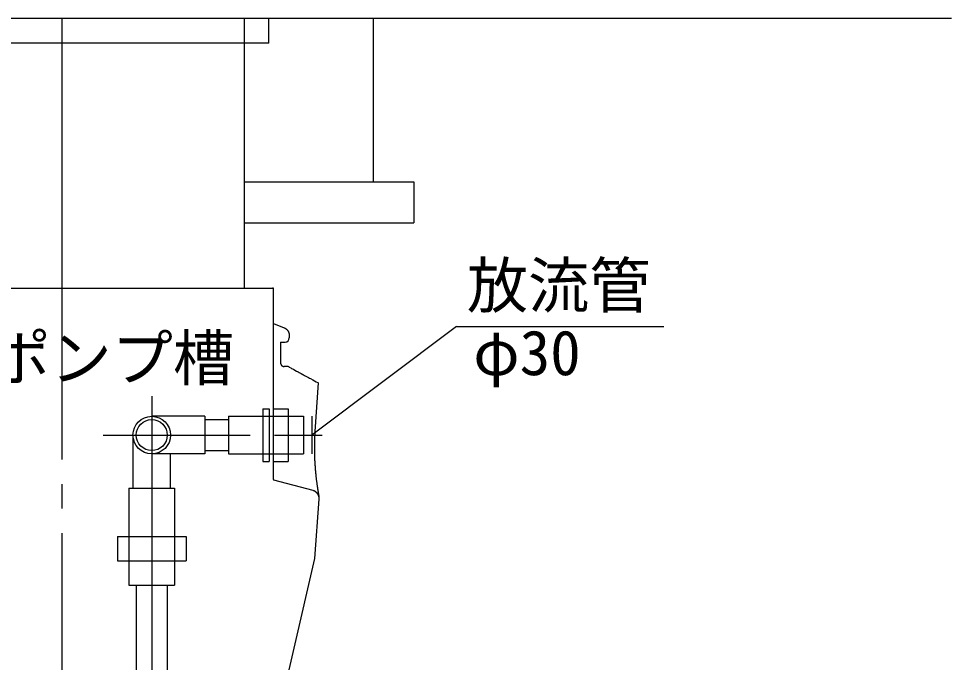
# Model space of a CAD drawing. Units: millimetres, scale not verified. Extents: x -8093 to 8093, y -5792 to 5792.
# Drawn here: x -4464 to -3321, y -2305 to -1517 of the extents above; entities that cross this region are included whole.
import ezdxf
from ezdxf.enums import TextEntityAlignment as Align

# ---------------------------------------------------------------- set-up
doc = ezdxf.new("R2010")
doc.units = ezdxf.units.MM
doc.header["$LTSCALE"] = 30
doc.linetypes.add('LONG_CHAIN', pattern=[21, 18, -1, 1, -1])
doc.linetypes.add('LONG_DASHED1', pattern=[7, 6, -1])
doc.layers.add('0-1_00クル-フ-0躯体', color=3, linetype='Continuous', lineweight=25)
doc.layers.add('0-3_00クル-フ-1機器', color=5, linetype='Continuous', lineweight=25)
doc.styles.add('ＭＳ ゴシック', font='')
doc.styles.get('ＭＳ ゴシック').set_extended_font_data('MS Gothic')

msp = doc.modelspace()

# ---------------------------------------------------------------- linework, layer by layer
at = {"layer": '0-1_00クル-フ-0躯体', "linetype": 'LONG_CHAIN'}
for p, q in [((-4411.13, -1516.58), (-4411.13, -2769.64)), ((-4301.13, -1979), (-4301.13, -2638.52))]:
    msp.add_line(p, q, dxfattribs=at)
at = {"layer": '0-1_00クル-フ-0躯体'}
for p, q in [((-4669.13, -1846.58), (-4153.13, -1846.58)), ((-4143.46, -1912.58), (-4137.71, -1912.58)), ((-4135.34, -1942.58), (-4138.97, -1942.58)), ((-4165.13, -1994.38), (-4165.13, -2058.78)), ((-4152.13, -1994.38), (-4134.13, -1994.38)), ((-4134.13, -1994.38), (-4134.13, -2058.78)), ((-4236.13, -2003.58), (-4301.13, -2003.58)), ((-4236.13, -2003.58), (-4236.13, -2049.58)), ((-4236.13, -2007.58), (-4207.13, -2007.58)), ((-4207.13, -2003.58), (-4115.13, -2003.58)), ((-4207.13, -2003.58), (-4207.13, -2049.58)), ((-4152.13, -2080.81), (-4152.13, -2003.08)), ((-4115.13, -2003.58), (-4115.13, -2049.58)), ((-4105.13, -2003.58), (-4105.13, -2049.58)), ((-4324.13, -2026.58), (-4324.13, -2091.58)), ((-4236.13, -2049.58), (-4301.13, -2049.58)), ((-4278.13, -2091.58), (-4278.13, -2049.58)), ((-4236.13, -2045.58), (-4207.13, -2045.58)), ((-4207.13, -2049.58), (-4115.13, -2049.58)), ((-4165.13, -2058.78), (-4157.13, -2058.78)), ((-4152.13, -2058.78), (-4134.13, -2058.78)), ((-4329.13, -2091.58), (-4329.13, -2210.58)), ((-4343.13, -2150.58), (-4343.13, -2180.58)), ((-4343.13, -2180.58), (-4259.13, -2180.58)), ((-4329.13, -2210.58), (-4273.13, -2210.58)), ((-4320.13, -2210.58), (-4320.13, -2526.58)), ((-4282.13, -2210.58), (-4282.13, -2526.58))]:
    msp.add_line(p, q, dxfattribs=at)
at = {"layer": '0-1_00クル-フ-0躯体', "color": 4}
for q in [(-4105.13, -2026.58), (-3673.88, -1893.62)]:
    msp.add_line((-3927.81, -1893.62), q, dxfattribs=at)
at = {"layer": '0-1_00クル-フ-0躯体', "linetype": 'LONG_DASHED1'}
msp.add_line((-4360.59, -2026.58), (-4092.44, -2026.58), dxfattribs=at)
at = {"layer": '0-1_00クル-フ-0躯体'}
for points in [[(-4152.13, -2003.08), (-4152.13, -1846.58), (-4153.13, -1846.58)], [(-4152.13, -1889.73), (-4138.77, -1895.16), (-4138.71, -1895.18), (-4138.65, -1895.21), (-4138.58, -1895.24), (-4138.51, -1895.27), (-4138.42, -1895.31), (-4138.34, -1895.34), (-4138.25, -1895.38), (-4138.16, -1895.43), (-4138.07, -1895.47), (-4137.98, -1895.52), (-4137.89, -1895.57), (-4137.79, -1895.62), (-4137.69, -1895.68), (-4137.58, -1895.74), (-4137.47, -1895.82), (-4137.35, -1895.89), (-4137.22, -1895.98), (-4137.09, -1896.08), (-4136.95, -1896.17), (-4136.81, -1896.28), (-4136.67, -1896.38), (-4136.53, -1896.48), (-4136.4, -1896.58), (-4136.28, -1896.68), (-4136.17, -1896.77), (-4136.07, -1896.85), (-4135.97, -1896.93), (-4135.88, -1897.02), (-4135.79, -1897.1), (-4135.7, -1897.19), (-4135.61, -1897.29), (-4135.51, -1897.39), (-4135.41, -1897.51), (-4135.3, -1897.63), (-4135.19, -1897.76), (-4135.08, -1897.89), (-4134.97, -1898.02), (-4134.86, -1898.15)], [(-4134.86, -1898.15), (-4134.76, -1898.28), (-4134.66, -1898.4), (-4134.57, -1898.52), (-4134.5, -1898.62), (-4134.42, -1898.73), (-4134.35, -1898.83), (-4134.28, -1898.94), (-4134.22, -1899.05), (-4134.15, -1899.16), (-4134.08, -1899.29), (-4134.01, -1899.42), (-4133.93, -1899.56), (-4133.86, -1899.71), (-4133.78, -1899.87), (-4133.7, -1900.02), (-4133.63, -1900.17), (-4133.56, -1900.32), (-4133.5, -1900.46), (-4133.44, -1900.59), (-4133.39, -1900.71), (-4133.34, -1900.83), (-4133.3, -1900.94), (-4133.26, -1901.06), (-4133.22, -1901.18), (-4133.18, -1901.31), (-4133.14, -1901.44), (-4133.1, -1901.59), (-4133.06, -1901.74), (-4133.02, -1901.91), (-4132.98, -1902.07), (-4132.94, -1902.24), (-4132.91, -1902.4), (-4132.87, -1902.56), (-4132.84, -1902.71), (-4132.82, -1902.85), (-4132.79, -1902.98), (-4132.78, -1903.1), (-4132.76, -1903.21), (-4132.75, -1903.32)], [(-4132.75, -1903.32), (-4132.74, -1903.42), (-4132.73, -1903.52), (-4132.72, -1903.62), (-4132.72, -1903.71), (-4132.71, -1903.81), (-4132.71, -1903.9), (-4132.71, -1903.99), (-4132.71, -1904.07), (-4132.71, -1904.15), (-4132.71, -1904.21), (-4132.71, -1904.4), (-4132.71, -1907.58)], [(-4143.46, -1912.58), (-4143.46, -1937.58), (-4143.46, -1937.66), (-4143.46, -1937.69), (-4143.46, -1937.73), (-4143.46, -1937.78), (-4143.46, -1937.83), (-4143.46, -1937.88), (-4143.46, -1937.94), (-4143.46, -1938), (-4143.45, -1938.05), (-4143.45, -1938.11), (-4143.44, -1938.17), (-4143.44, -1938.24), (-4143.43, -1938.3), (-4143.42, -1938.37), (-4143.4, -1938.44), (-4143.39, -1938.52), (-4143.37, -1938.6), (-4143.35, -1938.69), (-4143.33, -1938.79), (-4143.3, -1938.89), (-4143.28, -1938.98), (-4143.25, -1939.08), (-4143.23, -1939.18), (-4143.2, -1939.27), (-4143.17, -1939.36), (-4143.15, -1939.44), (-4143.12, -1939.52), (-4143.1, -1939.59), (-4143.07, -1939.65), (-4143.04, -1939.72), (-4143.01, -1939.79), (-4142.97, -1939.86), (-4142.94, -1939.93), (-4142.89, -1940.01), (-4142.85, -1940.1), (-4142.8, -1940.19), (-4142.75, -1940.27), (-4142.7, -1940.36)], [(-4142.7, -1940.36), (-4142.65, -1940.45), (-4142.6, -1940.53), (-4142.55, -1940.61), (-4142.5, -1940.68), (-4142.46, -1940.74), (-4142.42, -1940.8), (-4142.37, -1940.86), (-4142.32, -1940.92), (-4142.28, -1940.98), (-4142.22, -1941.03), (-4142.17, -1941.1), (-4142.1, -1941.16), (-4142.03, -1941.23), (-4141.96, -1941.3), (-4141.89, -1941.37), (-4141.82, -1941.44), (-4141.74, -1941.51), (-4141.67, -1941.58), (-4141.6, -1941.64), (-4141.54, -1941.69), (-4141.47, -1941.74), (-4141.41, -1941.79), (-4141.35, -1941.83), (-4141.29, -1941.87), (-4141.23, -1941.91), (-4141.16, -1941.95), (-4141.09, -1942), (-4141.01, -1942.04), (-4140.92, -1942.08), (-4140.83, -1942.13), (-4140.75, -1942.17), (-4140.66, -1942.21), (-4140.57, -1942.25), (-4140.48, -1942.29), (-4140.4, -1942.33), (-4140.33, -1942.36), (-4140.26, -1942.38), (-4140.19, -1942.41), (-4140.13, -1942.43)], [(-4140.13, -1942.43), (-4140.07, -1942.44), (-4140, -1942.46), (-4139.94, -1942.47), (-4139.88, -1942.49), (-4139.82, -1942.5), (-4139.75, -1942.51), (-4139.68, -1942.52), (-4139.62, -1942.53), (-4139.55, -1942.54), (-4139.49, -1942.55), (-4139.43, -1942.55), (-4139.38, -1942.56), (-4139.34, -1942.57), (-4139.3, -1942.57), (-4139.27, -1942.57), (-4139.24, -1942.58), (-4139.21, -1942.58), (-4139.19, -1942.58), (-4139.16, -1942.58), (-4139.14, -1942.58), (-4139.12, -1942.58), (-4139.1, -1942.58), (-4139.08, -1942.58), (-4139.06, -1942.58), (-4139.04, -1942.58), (-4139.03, -1942.58), (-4139.01, -1942.58), (-4138.97, -1942.58)], [(-4135.12, -1942.58), (-4135.15, -1942.58), (-4135.17, -1942.58), (-4135.19, -1942.58), (-4135.21, -1942.58), (-4135.23, -1942.58), (-4135.25, -1942.58), (-4135.27, -1942.58), (-4135.28, -1942.58), (-4135.3, -1942.58), (-4135.34, -1942.58)], [(-4133.88, -1942.79), (-4133.91, -1942.78), (-4133.94, -1942.77), (-4133.97, -1942.76), (-4134, -1942.75), (-4134.03, -1942.74), (-4134.06, -1942.74), (-4134.08, -1942.73), (-4134.11, -1942.72), (-4134.14, -1942.72), (-4134.18, -1942.71), (-4134.22, -1942.7), (-4134.25, -1942.69), (-4134.29, -1942.69), (-4134.33, -1942.68), (-4134.37, -1942.67), (-4134.4, -1942.66), (-4134.44, -1942.66), (-4134.47, -1942.65), (-4134.5, -1942.65), (-4134.53, -1942.64), (-4134.56, -1942.64), (-4134.58, -1942.63), (-4134.61, -1942.63), (-4134.64, -1942.63), (-4134.67, -1942.62), (-4134.71, -1942.62), (-4134.74, -1942.62), (-4134.78, -1942.61), (-4134.82, -1942.61), (-4134.86, -1942.6), (-4134.9, -1942.6), (-4134.93, -1942.6), (-4134.97, -1942.59), (-4135, -1942.59), (-4135.03, -1942.59), (-4135.05, -1942.59), (-4135.08, -1942.59), (-4135.1, -1942.59), (-4135.12, -1942.58)], [(-4132.79, -1943.23), (-4132.83, -1943.21), (-4132.84, -1943.2), (-4132.86, -1943.2), (-4132.87, -1943.19), (-4132.89, -1943.18), (-4132.91, -1943.17), (-4132.93, -1943.16), (-4132.95, -1943.15), (-4132.97, -1943.14), (-4132.99, -1943.13), (-4133.01, -1943.12), (-4133.03, -1943.11), (-4133.05, -1943.1), (-4133.07, -1943.09), (-4133.1, -1943.07), (-4133.13, -1943.06), (-4133.16, -1943.05), (-4133.2, -1943.03), (-4133.23, -1943.02), (-4133.27, -1943), (-4133.3, -1942.99), (-4133.34, -1942.97), (-4133.37, -1942.96), (-4133.4, -1942.95), (-4133.43, -1942.93), (-4133.46, -1942.92), (-4133.49, -1942.91), (-4133.51, -1942.9), (-4133.54, -1942.89), (-4133.57, -1942.88), (-4133.6, -1942.88), (-4133.63, -1942.86), (-4133.66, -1942.85), (-4133.69, -1942.84), (-4133.73, -1942.83), (-4133.77, -1942.82), (-4133.81, -1942.81), (-4133.84, -1942.8), (-4133.88, -1942.79)], [(-4132.79, -1943.23), (-4130.72, -1944.36), (-4129.82, -1944.85), (-4128.84, -1945.38), (-4127.65, -1946.03), (-4125.68, -1947.11), (-4123.7, -1948.19), (-4122.49, -1948.85), (-4121.74, -1949.25), (-4120.53, -1949.91), (-4118.04, -1951.27), (-4116.15, -1952.3), (-4115, -1952.93), (-4113.84, -1953.56), (-4111.44, -1954.87), (-4109.03, -1956.18), (-4107.88, -1956.81), (-4106.72, -1957.44), (-4103.8, -1959.03), (-4101.52, -1960.27), (-4099.87, -1961.17), (-4097.76, -1962.32), (-4097.2, -1962.63)], [(-4097.11, -1962.78), (-4101.12, -2022.25), (-4101.21, -2023.63), (-4101.25, -2024.21), (-4101.3, -2024.9), (-4101.35, -2025.69), (-4101.4, -2026.56), (-4101.46, -2027.49), (-4101.52, -2028.47), (-4101.57, -2029.49), (-4101.62, -2030.53), (-4101.67, -2031.57), (-4101.71, -2032.63), (-4101.74, -2033.72), (-4101.77, -2034.85), (-4101.8, -2036.05), (-4101.81, -2037.32), (-4101.82, -2038.67), (-4101.83, -2040.13), (-4101.83, -2041.7), (-4101.82, -2043.35), (-4101.81, -2045.05), (-4101.79, -2046.79), (-4101.77, -2048.51), (-4101.74, -2050.2), (-4101.71, -2051.81), (-4101.68, -2053.33), (-4101.64, -2054.73), (-4101.6, -2056.02), (-4101.55, -2057.24), (-4101.49, -2058.42), (-4101.43, -2059.58), (-4101.36, -2060.75), (-4101.28, -2061.95), (-4101.19, -2063.23), (-4101.09, -2064.59), (-4100.98, -2066.02), (-4100.86, -2067.49), (-4100.74, -2068.98), (-4100.62, -2070.46)], [(-4165.13, -1994.38), (-4157.13, -1994.38), (-4157.13, -2058.78)], [(-4100.62, -2070.46), (-4100.49, -2071.9), (-4100.37, -2073.27), (-4100.25, -2074.55), (-4100.14, -2075.72), (-4100.03, -2076.78), (-4099.93, -2077.77), (-4099.82, -2078.69), (-4099.72, -2079.56), (-4099.62, -2080.4), (-4099.52, -2081.23), (-4099.41, -2082.06), (-4099.3, -2082.92), (-4099.18, -2083.78), (-4099.06, -2084.64), (-4098.95, -2085.49), (-4098.83, -2086.3), (-4098.73, -2087.07), (-4098.63, -2087.79), (-4098.53, -2088.44), (-4098.45, -2089.01), (-4098.38, -2089.51), (-4098.31, -2089.96), (-4098.25, -2090.36), (-4098.2, -2090.74), (-4098.14, -2091.1), (-4098.09, -2091.46), (-4098.03, -2091.83), (-4097.97, -2092.23), (-4097.9, -2092.64), (-4097.83, -2093.06), (-4097.76, -2093.49), (-4097.7, -2093.91), (-4097.63, -2094.32), (-4097.57, -2094.71), (-4097.51, -2095.07), (-4097.46, -2095.4), (-4097.41, -2095.7), (-4097.36, -2095.97), (-4097.32, -2096.23)], [(-4097.37, -2099.31), (-4097.5, -2099.1), (-4097.63, -2098.88), (-4097.76, -2098.67), (-4097.89, -2098.46), (-4098.02, -2098.27), (-4098.14, -2098.09), (-4098.27, -2097.93), (-4098.39, -2097.77), (-4098.52, -2097.62), (-4098.66, -2097.47), (-4098.8, -2097.33), (-4098.96, -2097.18), (-4099.14, -2097.02), (-4099.33, -2096.86), (-4099.54, -2096.69), (-4099.76, -2096.51), (-4099.98, -2096.34), (-4100.21, -2096.17), (-4100.43, -2096.01), (-4100.65, -2095.85), (-4100.86, -2095.71), (-4101.06, -2095.58), (-4101.24, -2095.47), (-4101.42, -2095.37), (-4101.58, -2095.28), (-4101.74, -2095.2), (-4101.9, -2095.13), (-4102.05, -2095.06), (-4102.2, -2095), (-4102.36, -2094.95), (-4102.51, -2094.9), (-4102.65, -2094.85), (-4102.79, -2094.81), (-4102.93, -2094.77), (-4103.05, -2094.73), (-4103.15, -2094.71), (-4103.45, -2094.63), (-4151.38, -2081.78)], [(-4329.13, -2091.58), (-4273.13, -2091.58), (-4273.13, -2210.58)], [(-4205.13, -2627.58), (-4101.13, -2177.58), (-4096.06, -2104.98), (-4096.05, -2104.81), (-4096.04, -2104.74), (-4096.04, -2104.66), (-4096.03, -2104.57), (-4096.03, -2104.46), (-4096.02, -2104.35), (-4096.02, -2104.23), (-4096.02, -2104.11), (-4096.02, -2103.98), (-4096.02, -2103.86), (-4096.02, -2103.73), (-4096.03, -2103.6), (-4096.04, -2103.46), (-4096.06, -2103.32), (-4096.08, -2103.16), (-4096.1, -2103), (-4096.13, -2102.82), (-4096.17, -2102.63), (-4096.21, -2102.43), (-4096.26, -2102.22), (-4096.31, -2102), (-4096.36, -2101.79), (-4096.41, -2101.58), (-4096.46, -2101.38), (-4096.51, -2101.2), (-4096.57, -2101.02), (-4096.62, -2100.86), (-4096.67, -2100.71), (-4096.73, -2100.56), (-4096.79, -2100.41), (-4096.86, -2100.25), (-4096.94, -2100.09), (-4097.03, -2099.92), (-4097.14, -2099.73), (-4097.25, -2099.52), (-4097.37, -2099.31)], [(-4097.32, -2096.23), (-4097.27, -2096.49), (-4097.23, -2096.74), (-4097.19, -2096.99), (-4097.14, -2097.25), (-4097.09, -2097.52), (-4097.04, -2097.81), (-4096.99, -2098.1), (-4096.94, -2098.4), (-4096.89, -2098.68), (-4096.84, -2098.96), (-4096.8, -2099.22), (-4096.75, -2099.46), (-4096.71, -2099.68), (-4096.68, -2099.88), (-4096.65, -2100.05), (-4096.62, -2100.22), (-4096.59, -2100.37), (-4096.56, -2100.52), (-4096.54, -2100.66), (-4096.51, -2100.81), (-4096.48, -2100.96), (-4096.45, -2101.11), (-4096.43, -2101.26), (-4096.4, -2101.41), (-4096.37, -2101.55), (-4096.35, -2101.69), (-4096.32, -2101.82), (-4096.3, -2101.93), (-4096.28, -2102.03), (-4096.27, -2102.11), (-4096.26, -2102.18), (-4096.25, -2102.24), (-4096.24, -2102.29), (-4096.23, -2102.33), (-4096.22, -2102.36), (-4096.21, -2102.44)], [(-4343.13, -2150.58), (-4259.13, -2150.58), (-4259.13, -2180.58)]]:
    msp.add_lwpolyline(points, dxfattribs=at)
for radius in [23, 19]:
    msp.add_circle((-4301.13, -2026.58), radius, dxfattribs=at)
for centre, radius, start, end in [((-4137.71, -1907.58), 5, 270, 0), ((-4151.13, -2080.81), 1, 180, 255)]:
    msp.add_arc(centre, radius, start, end, dxfattribs=at)
at = {"layer": '0-3_00クル-フ-1機器', "color": 2}
for p, q in [((-3321.48, -1516.58), (-7739.19, -1516.58)), ((-3519.71, -1516.58), (-4372.58, -1516.58)), ((-4187.63, -1846.48), (-4187.63, -1516.58)), ((-4157.63, -1546.48), (-4157.63, -1516.58)), ((-4029.9, -1516.58), (-4029.9, -1716.58)), ((-4157.63, -1546.48), (-4667.63, -1546.48)), ((-4187.63, -1716.58), (-3979.9, -1716.58)), ((-3979.9, -1716.58), (-3979.9, -1766.58)), ((-4187.63, -1766.58), (-3979.9, -1766.58))]:
    msp.add_line(p, q, dxfattribs=at)

# ---------------------------------------------------------------- texts
at = {"layer": '0-1_00クル-フ-0躯体', "color": 4, "style": 'ＭＳ ゴシック'}
for s, p in [('放流管', (-3915.04, -1887.2)), ('放流ポンプ槽', (-4650.2, -1976.1)), ('φ30', (-3907.23, -1969.68))]:
    msp.add_text(s, height=54.99, dxfattribs=at).set_placement(p, align=Align.BOTTOM_LEFT)

doc.saveas('drawing.dxf')
